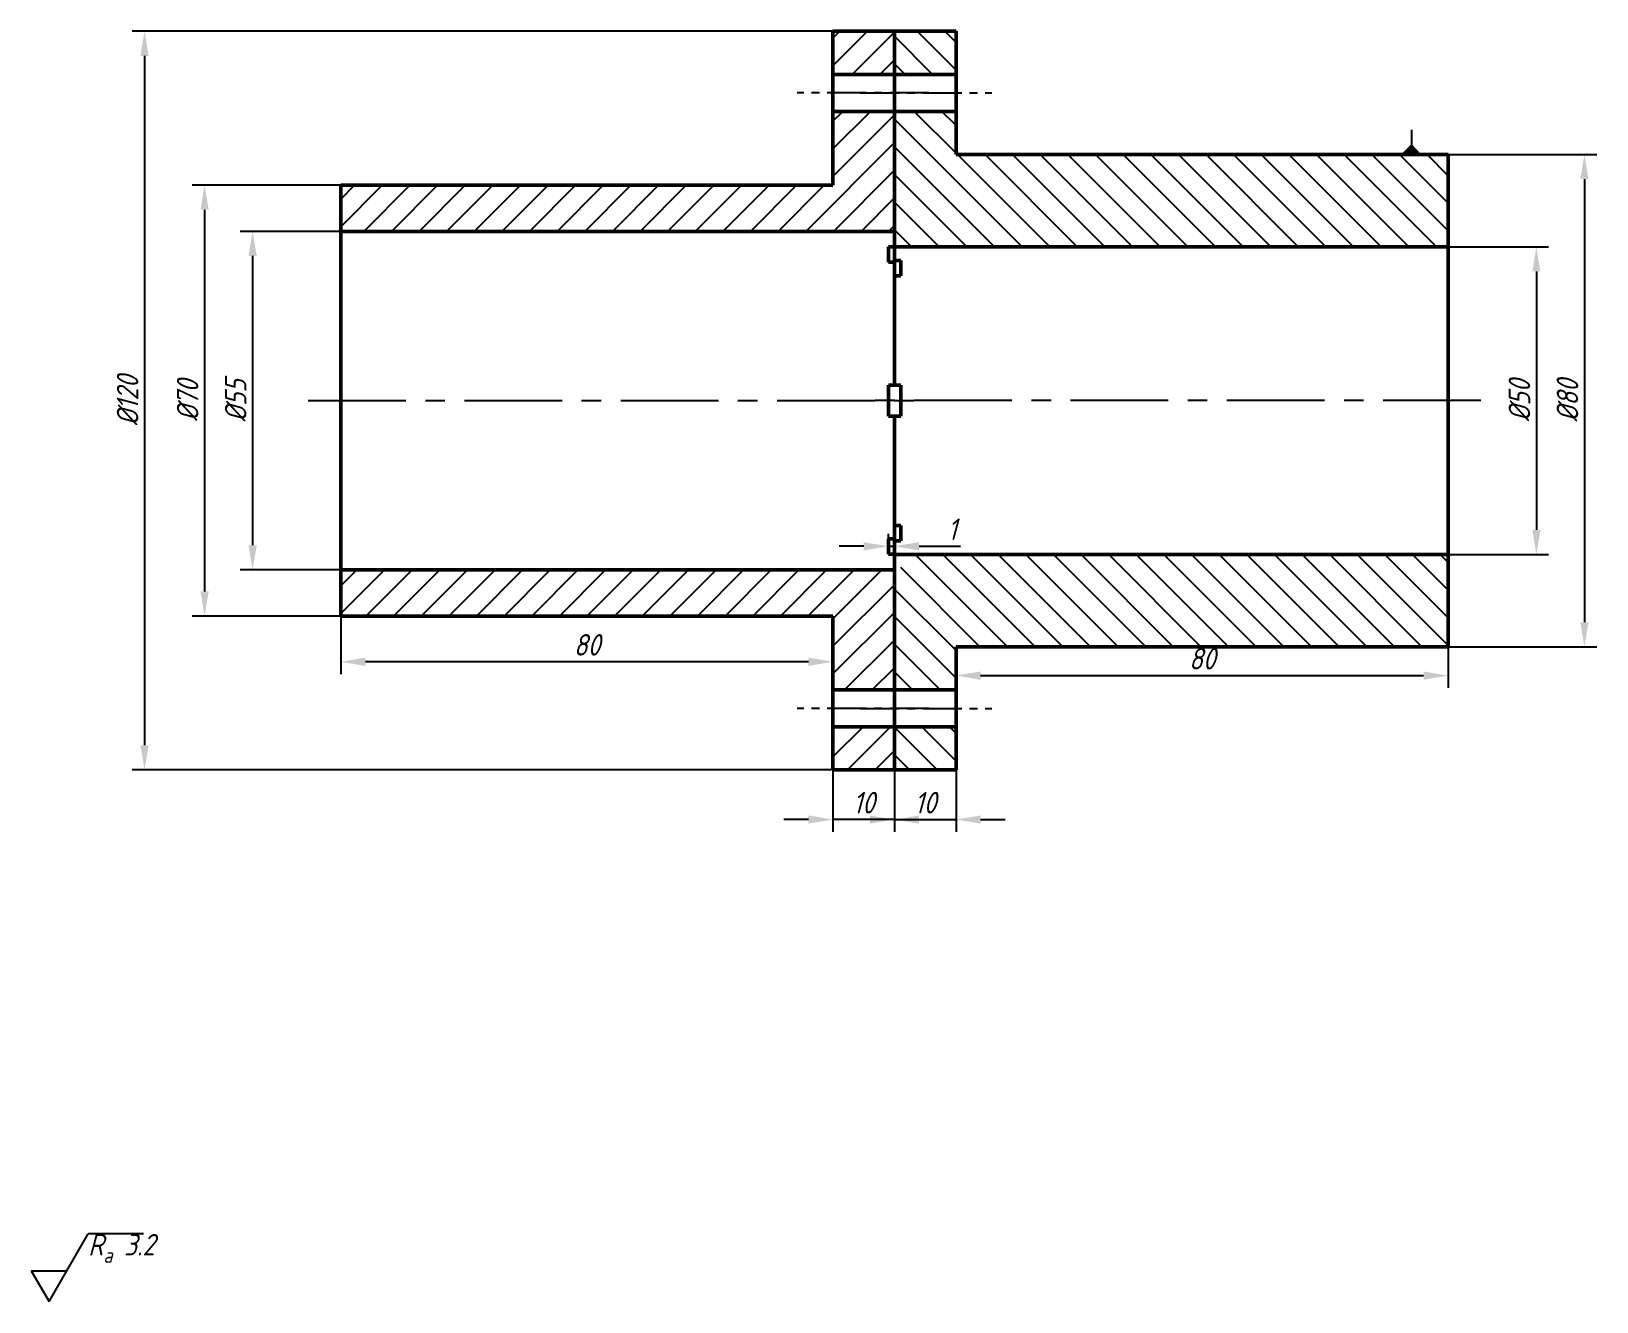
# Model space of a CAD drawing. Header units: millimetres. Extents: x 84 to 338, y 42 to 248.
import ezdxf

# ---------------------------------------------------------------- set-up
doc = ezdxf.new("R2010")
doc.units = ezdxf.units.MM
doc.header["$LTSCALE"] = 0.5
doc.linetypes.add('CENTER', pattern=[50.8, 31.75, -6.35, 6.35, -6.35])
doc.linetypes.add('CENTERX2', pattern=[20.32, 12.7, -2.54, 2.54, -2.54])
for name, color, linetype, lineweight in [('剖面线', 3, 'Continuous', 25), ('尺寸标注', 7, 'Continuous', 25), ('点画线', 1, 'CENTER', 25), ('粗实线', 7, 'Continuous', 50)]:
    doc.layers.add(name, color=color, linetype=linetype, lineweight=lineweight)
doc.styles.add('国标汉字3.5', font='gbeitc.shx', dxfattribs={"height": 3.5, "bigfont": 'gbcbig.shx'})
doc.dimstyles.new('国标尺寸', dxfattribs={"dimtxt": 3.5, "dimasz": 4, "dimexe": 2, "dimexo": 0, "dimgap": 1, "dimtad": 1, "dimtoh": 1, "dimdec": 0, "dimdsep": 46, "dimtxsty": '国标汉字3.5', "dimcen": 3.5, "dimaunit": 1, "dimadec": 0, "dimazin": 1, "dimtfac": 1, "dimtdec": 0, "dimtmove": 0, "dimatfit": 3, "dimfxl": 1, "dimarcsym": 2})

# ---------------------------------------------------------------- blocks, each defined once
blk = doc.blocks.new('*D17')
at = {"layer": 'Defpoints', "color": 0, "transparency": 16777216}
for p in [(314.13, 228.14), (314.13, 148.14), (336.26, 148.14)]:
    blk.add_point(p, dxfattribs=at)
at = {"layer": '尺寸标注', "color": 0, "lineweight": -2, "transparency": 16777216}
for p, q in [((314.13, 228.14), (338.26, 228.14)), ((336.26, 224.14), (336.26, 152.14)), ((314.13, 148.14), (338.26, 148.14))]:
    blk.add_line(p, q, dxfattribs=at)
at = {"layer": '尺寸标注', "color": 0, "transparency": 16777216}
for points in [[(335.59, 224.14), (336.92, 224.14), (336.26, 228.14)], [(335.59, 152.14), (336.92, 152.14), (336.26, 148.14)]]:
    blk.add_solid(points, dxfattribs=at)
at = {"layer": '尺寸标注', "color": 0, "transparency": 16777216, "insert": (333.51, 188.14), "char_height": 3.5, "attachment_point": 5, "rotation": 90, "style": '国标汉字3.5'}
blk.add_mtext('%%C80', dxfattribs=at)
blk = doc.blocks.new('*D18')
at = {"layer": 'Defpoints', "color": 0, "transparency": 16777216}
for p in [(314.13, 213.14), (314.13, 163.14), (328.45, 163.14)]:
    blk.add_point(p, dxfattribs=at)
at = {"layer": '尺寸标注', "color": 0, "lineweight": -2, "transparency": 16777216}
for p, q in [((314.13, 213.14), (330.45, 213.14)), ((328.45, 209.14), (328.45, 167.14)), ((314.13, 163.14), (330.45, 163.14))]:
    blk.add_line(p, q, dxfattribs=at)
at = {"layer": '尺寸标注', "color": 0, "transparency": 16777216}
for points in [[(327.79, 209.14), (329.12, 209.14), (328.45, 213.14)], [(327.79, 167.14), (329.12, 167.14), (328.45, 163.14)]]:
    blk.add_solid(points, dxfattribs=at)
at = {"layer": '尺寸标注', "color": 0, "transparency": 16777216, "insert": (325.7, 188.14), "char_height": 3.5, "attachment_point": 5, "rotation": 90, "style": '国标汉字3.5'}
blk.add_mtext('%%C50', dxfattribs=at)
blk = doc.blocks.new('*D19')
at = {"layer": 'Defpoints', "color": 0, "transparency": 16777216}
for p in [(234.13, 148.14), (314.13, 148.14), (314.13, 143.46)]:
    blk.add_point(p, dxfattribs=at)
at = {"layer": '尺寸标注', "color": 0, "lineweight": -2, "transparency": 16777216}
for p, q in [((234.13, 148.14), (234.13, 141.46)), ((314.13, 148.14), (314.13, 141.46)), ((238.13, 143.46), (310.13, 143.46))]:
    blk.add_line(p, q, dxfattribs=at)
at = {"layer": '尺寸标注', "color": 0, "transparency": 16777216}
for points in [[(238.13, 144.13), (238.13, 142.79), (234.13, 143.46)], [(310.13, 144.13), (310.13, 142.79), (314.13, 143.46)]]:
    blk.add_solid(points, dxfattribs=at)
at = {"layer": '尺寸标注', "color": 0, "transparency": 16777216, "insert": (274.13, 146.21), "char_height": 3.5, "attachment_point": 5, "style": '国标汉字3.5'}
blk.add_mtext('80', dxfattribs=at)
blk = doc.blocks.new('*D21')
at = {"layer": 'Defpoints', "color": 0, "transparency": 16777216}
for p in [(224.13, 128.14), (234.13, 128.14), (234.13, 120.07)]:
    blk.add_point(p, dxfattribs=at)
at = {"layer": '尺寸标注', "color": 0, "lineweight": -2, "transparency": 16777216}
for p, q in [((224.13, 128.14), (224.13, 118.07)), ((234.13, 128.14), (234.13, 118.07)), ((220.13, 120.07), (216.13, 120.07)), ((224.13, 120.07), (234.13, 120.07)), ((238.13, 120.07), (242.13, 120.07))]:
    blk.add_line(p, q, dxfattribs=at)
at = {"layer": '尺寸标注', "color": 0, "transparency": 16777216}
for points in [[(220.13, 120.74), (220.13, 119.41), (224.13, 120.07)], [(238.13, 120.74), (238.13, 119.41), (234.13, 120.07)]]:
    blk.add_solid(points, dxfattribs=at)
at = {"layer": '尺寸标注', "color": 0, "transparency": 16777216, "insert": (229.13, 122.82), "char_height": 3.5, "attachment_point": 5, "style": '国标汉字3.5'}
blk.add_mtext('10', dxfattribs=at)
blk = doc.blocks.new('*D58')
at = {"layer": 'Defpoints', "color": 0, "transparency": 16777216}
for p in [(134.13, 223.14), (111.99, 153.14), (134.13, 153.14)]:
    blk.add_point(p, dxfattribs=at)
at = {"layer": '尺寸标注', "color": 0, "lineweight": -2, "transparency": 16777216}
for p, q in [((134.13, 223.14), (109.99, 223.14)), ((111.99, 219.14), (111.99, 157.14)), ((134.13, 153.14), (109.99, 153.14))]:
    blk.add_line(p, q, dxfattribs=at)
at = {"layer": '尺寸标注', "color": 0, "transparency": 16777216}
for points in [[(111.33, 219.14), (112.66, 219.14), (111.99, 223.14)], [(111.33, 157.14), (112.66, 157.14), (111.99, 153.14)]]:
    blk.add_solid(points, dxfattribs=at)
at = {"layer": '尺寸标注', "color": 0, "transparency": 16777216, "insert": (109.24, 188.14), "char_height": 3.5, "attachment_point": 5, "rotation": 90, "style": '国标汉字3.5'}
blk.add_mtext('%%C70', dxfattribs=at)
blk = doc.blocks.new('*D59')
at = {"layer": 'Defpoints', "color": 0, "transparency": 16777216}
for p in [(134.13, 215.64), (119.8, 160.64), (134.13, 160.64)]:
    blk.add_point(p, dxfattribs=at)
at = {"layer": '尺寸标注', "color": 0, "lineweight": -2, "transparency": 16777216}
for p, q in [((134.13, 215.64), (117.8, 215.64)), ((119.8, 211.64), (119.8, 164.64)), ((134.13, 160.64), (117.8, 160.64))]:
    blk.add_line(p, q, dxfattribs=at)
at = {"layer": '尺寸标注', "color": 0, "transparency": 16777216}
for points in [[(119.13, 211.64), (120.47, 211.64), (119.8, 215.64)], [(119.13, 164.64), (120.47, 164.64), (119.8, 160.64)]]:
    blk.add_solid(points, dxfattribs=at)
at = {"layer": '尺寸标注', "color": 0, "transparency": 16777216, "insert": (117.05, 188.14), "char_height": 3.5, "attachment_point": 5, "rotation": 90, "style": '国标汉字3.5'}
blk.add_mtext('%%C55', dxfattribs=at)
blk = doc.blocks.new('*D60')
at = {"layer": 'Defpoints', "color": 0, "transparency": 16777216}
for p in [(134.13, 153.14), (214.13, 153.14), (134.13, 145.71)]:
    blk.add_point(p, dxfattribs=at)
at = {"layer": '尺寸标注', "color": 0, "lineweight": -2, "transparency": 16777216}
for p, q in [((134.13, 153.14), (134.13, 143.71)), ((214.13, 153.14), (214.13, 143.71)), ((210.13, 145.71), (138.13, 145.71))]:
    blk.add_line(p, q, dxfattribs=at)
at = {"layer": '尺寸标注', "color": 0, "transparency": 16777216}
for points in [[(138.13, 146.38), (138.13, 145.04), (134.13, 145.71)], [(210.13, 146.38), (210.13, 145.04), (214.13, 145.71)]]:
    blk.add_solid(points, dxfattribs=at)
at = {"layer": '尺寸标注', "color": 0, "transparency": 16777216, "insert": (174.13, 148.46), "char_height": 3.5, "attachment_point": 5, "style": '国标汉字3.5'}
blk.add_mtext('80', dxfattribs=at)
blk = doc.blocks.new('*D61')
at = {"layer": 'Defpoints', "color": 0, "transparency": 16777216}
for p in [(223.13, 164.42), (224.13, 164.48), (224.13, 164.42)]:
    blk.add_point(p, dxfattribs=at)
at = {"layer": '尺寸标注', "color": 0, "lineweight": -2, "transparency": 16777216}
for p, q in [((223.13, 164.42), (223.13, 166.48)), ((224.13, 164.42), (224.13, 166.48)), ((219.13, 164.48), (215.13, 164.48)), ((223.13, 164.48), (224.13, 164.48)), ((228.13, 164.48), (234.85, 164.48))]:
    blk.add_line(p, q, dxfattribs=at)
at = {"layer": '尺寸标注', "color": 0, "transparency": 16777216}
for points in [[(219.13, 165.14), (219.13, 163.81), (223.13, 164.48)], [(228.13, 165.14), (228.13, 163.81), (224.13, 164.48)]]:
    blk.add_solid(points, dxfattribs=at)
at = {"layer": '尺寸标注', "color": 0, "transparency": 16777216, "insert": (233.49, 167.23), "char_height": 3.5, "attachment_point": 5, "style": '国标汉字3.5'}
blk.add_mtext('1', dxfattribs=at)
blk = doc.blocks.new('*D62')
at = {"layer": 'Defpoints', "color": 0, "transparency": 16777216}
for p in [(214.13, 128.14), (224.13, 128.14), (214.13, 120.07)]:
    blk.add_point(p, dxfattribs=at)
at = {"layer": '尺寸标注', "color": 0, "lineweight": -2, "transparency": 16777216}
for p, q in [((214.13, 128.14), (214.13, 118.07)), ((224.13, 128.14), (224.13, 118.07)), ((210.13, 120.07), (206.13, 120.07)), ((224.13, 120.07), (214.13, 120.07)), ((228.13, 120.07), (232.13, 120.07))]:
    blk.add_line(p, q, dxfattribs=at)
at = {"layer": '尺寸标注', "color": 0, "transparency": 16777216}
for points in [[(210.13, 120.74), (210.13, 119.41), (214.13, 120.07)], [(228.13, 120.74), (228.13, 119.41), (224.13, 120.07)]]:
    blk.add_solid(points, dxfattribs=at)
at = {"layer": '尺寸标注', "color": 0, "transparency": 16777216, "insert": (219.13, 122.82), "char_height": 3.5, "attachment_point": 5, "style": '国标汉字3.5'}
blk.add_mtext('10', dxfattribs=at)
blk = doc.blocks.new('*D63')
at = {"layer": 'Defpoints', "color": 0, "transparency": 16777216}
for p in [(214.13, 248.14), (102.23, 128.14), (214.13, 128.14)]:
    blk.add_point(p, dxfattribs=at)
at = {"layer": '尺寸标注', "color": 0, "lineweight": -2, "transparency": 16777216}
for p, q in [((214.13, 248.14), (100.23, 248.14)), ((102.23, 244.14), (102.23, 132.14)), ((214.13, 128.14), (100.23, 128.14))]:
    blk.add_line(p, q, dxfattribs=at)
at = {"layer": '尺寸标注', "color": 0, "transparency": 16777216}
for points in [[(101.56, 244.14), (102.9, 244.14), (102.23, 248.14)], [(101.56, 132.14), (102.9, 132.14), (102.23, 128.14)]]:
    blk.add_solid(points, dxfattribs=at)
at = {"layer": '尺寸标注', "color": 0, "transparency": 16777216, "insert": (99.48, 188.14), "char_height": 3.5, "attachment_point": 5, "rotation": 90, "style": '国标汉字3.5'}
blk.add_mtext('%%C120', dxfattribs=at)

msp = doc.modelspace()

# ---------------------------------------------------------------- hatches: boundary and pattern name
at = {"layer": '剖面线'}
h = msp.add_hatch(dxfattribs=at)
h.set_pattern_fill('ANSI31', color=256)
h.set_pattern_definition([(45, (187.1397, 0), (-2.245064, 2.245064), [])])
h.paths.add_polyline_path([(224.13, 241.14), (224.13, 248.14), (214.13, 248.14), (214.13, 241.14)])
h.paths.add_polyline_path([(214.13, 223.14), (134.13, 223.14), (134.13, 215.64), (224.13, 215.64), (224.13, 235.14), (214.13, 235.14)])
h.paths.add_polyline_path([(214.13, 153.14), (214.13, 141.14), (224.13, 141.14), (224.13, 160.64), (134.13, 160.64), (134.13, 153.14)])
h.paths.add_polyline_path([(214.13, 135.14), (214.13, 128.14), (224.13, 128.14), (224.13, 135.14)])
h = msp.add_hatch(dxfattribs=at)
h.set_pattern_fill('ANSI31', color=256, angle=90)
h.paths.add_polyline_path([(314.13, 228.14), (224.13, 228.14), (224.13, 213.14), (314.13, 213.14), (314.13, 215.64)])
h.paths.add_polyline_path([(234.13, 235.14), (224.13, 235.14), (224.13, 228.14), (234.13, 228.14)])
h.paths.add_polyline_path([(234.13, 248.14), (224.13, 248.14), (224.13, 241.14), (234.13, 241.14)])
h.paths.add_polyline_path([(314.13, 160.64), (314.13, 163.14), (225.13, 163.14), (225.13, 160.64), (224.13, 160.64), (224.13, 148.14), (314.13, 148.14)])
h.paths.add_polyline_path([(234.13, 148.14), (224.13, 148.14), (224.13, 141.14), (234.13, 141.14)])
h.paths.add_polyline_path([(234.13, 135.14), (224.13, 135.14), (224.13, 128.14), (234.13, 128.14)])
at = {"layer": '尺寸标注'}
h = msp.add_hatch(color=256, dxfattribs=at)
h.dxf.hatch_style = 1
h.paths.add_polyline_path([(306.63, 228.14), (309.59, 228.14), (308.13, 229.63)])

# ---------------------------------------------------------------- linework, layer by layer
for p, q in [((308.13, 232.14), (308.13, 229.63)), ((308.13, 229.63), (306.63, 228.14)), ((308.13, 229.63), (309.59, 228.14)), ((306.63, 228.14), (309.59, 228.14)), ((86.71, 41.75), (93.07, 52.75)), ((102.07, 52.75), (93.07, 52.75)), ((83.83, 46.75), (86.71, 41.75)), ((83.83, 46.75), (89.6, 46.75))]:
    msp.add_line(p, q, dxfattribs=at)
at = {"layer": '点画线', "linetype": 'CENTERX2'}
for p, q in [((229.7, 238.14), (208.28, 238.14)), ((218.55, 238.14), (239.97, 238.14)), ((229.7, 138.14), (208.28, 138.14)), ((218.55, 138.14), (239.97, 138.14))]:
    msp.add_line(p, q, dxfattribs=at)
at = {"layer": '点画线'}
for p, q in [((128.83, 188.14), (227.83, 188.14)), ((319.42, 188.14), (220.42, 188.14))]:
    msp.add_line(p, q, dxfattribs=at)
at = {"layer": '粗实线'}
for p, q in [((224.13, 248.14), (214.13, 248.14)), ((214.13, 248.14), (214.13, 223.14)), ((224.13, 190.64), (224.13, 248.14)), ((224.13, 248.14), (234.13, 248.14)), ((224.13, 190.64), (224.13, 248.14)), ((234.13, 248.14), (234.13, 228.14)), ((224.13, 241.14), (214.13, 241.14)), ((214.13, 241.14), (214.13, 235.14)), ((224.13, 238.14), (224.13, 241.14)), ((224.13, 241.14), (234.13, 241.14)), ((224.13, 238.14), (224.13, 241.14)), ((234.13, 241.14), (234.13, 235.14)), ((224.13, 190.64), (224.13, 238.14)), ((224.13, 190.64), (224.13, 238.14)), ((214.13, 235.14), (224.13, 235.14)), ((234.13, 235.14), (224.13, 235.14)), ((234.13, 228.14), (314.13, 228.14)), ((314.13, 228.14), (314.13, 215.64)), ((214.13, 223.14), (134.13, 223.14)), ((134.13, 223.14), (134.13, 215.64)), ((134.13, 215.64), (224.13, 215.64)), ((134.13, 215.64), (134.13, 188.14)), ((314.13, 215.64), (314.13, 188.14)), ((224.13, 213.11), (223.13, 213.11)), ((223.13, 213.11), (223.13, 210.61)), ((314.13, 213.14), (224.13, 213.14)), ((223.13, 210.61), (224.13, 210.61)), ((224.13, 210.93), (225.13, 210.93)), ((225.13, 210.93), (225.13, 208.43)), ((225.13, 208.43), (224.13, 208.43)), ((224.13, 190.64), (223.13, 190.64)), ((223.13, 190.64), (223.13, 188.14)), ((224.13, 190.64), (225.13, 190.64)), ((225.13, 190.64), (225.13, 188.14)), ((134.13, 160.64), (134.13, 188.14)), ((223.13, 185.64), (223.13, 188.14)), ((225.13, 185.64), (225.13, 188.14)), ((314.13, 160.64), (314.13, 188.14)), ((224.13, 185.64), (223.13, 185.64)), ((224.13, 185.64), (224.13, 128.14)), ((224.13, 185.64), (224.13, 138.14)), ((224.13, 185.64), (225.13, 185.64)), ((224.13, 185.64), (224.13, 128.14)), ((224.13, 185.64), (224.13, 138.14)), ((223.13, 163.17), (223.13, 165.67)), ((223.13, 165.67), (224.13, 165.67)), ((224.13, 167.85), (225.13, 167.85)), ((225.13, 167.85), (225.13, 165.35)), ((224.13, 163.17), (223.13, 163.17)), ((225.13, 165.35), (224.13, 165.35)), ((314.13, 163.14), (224.13, 163.14)), ((134.13, 153.14), (134.13, 160.64)), ((134.13, 160.64), (224.13, 160.64)), ((314.13, 148.14), (314.13, 160.64)), ((214.13, 153.14), (134.13, 153.14)), ((214.13, 128.14), (214.13, 153.14)), ((234.13, 128.14), (234.13, 148.14)), ((234.13, 148.14), (314.13, 148.14)), ((214.13, 135.14), (214.13, 141.14)), ((214.13, 141.14), (224.13, 141.14)), ((234.13, 141.14), (224.13, 141.14)), ((234.13, 135.14), (234.13, 141.14)), ((224.13, 138.14), (224.13, 135.14)), ((224.13, 138.14), (224.13, 135.14)), ((224.13, 135.14), (214.13, 135.14)), ((224.13, 135.14), (234.13, 135.14)), ((224.13, 128.14), (214.13, 128.14)), ((224.13, 128.14), (234.13, 128.14))]:
    msp.add_line(p, q, dxfattribs=at)

# ---------------------------------------------------------------- texts
at = {"layer": '尺寸标注', "insert": (93.07, 52.75), "char_height": 3.5, "attachment_point": 1, "style": '国标汉字3.5'}
msp.add_mtext_dynamic_manual_height_columns('\\A1;R{\\H0.7x;\\S^ a;} 3.2', width=10.7137, gutter_width=17.5, heights=[4.55], dxfattribs=at)

# ---------------------------------------------------------------- dimensions: what is measured, and where the dimension line sits
at = {"layer": '尺寸标注'}
for base, p1, p2, picture, middle in [((102.23, 128.14), (214.13, 248.14), (214.13, 128.14), '*D63', (99.48, 188.14)), ((336.26, 148.14), (314.13, 228.14), (314.13, 148.14), '*D17', (333.51, 188.14)), ((111.99, 153.14), (134.13, 223.14), (134.13, 153.14), '*D58', (109.24, 188.14)), ((119.8, 160.64), (134.13, 215.64), (134.13, 160.64), '*D59', (117.05, 188.14)), ((328.45, 163.14), (314.13, 213.14), (314.13, 163.14), '*D18', (325.7, 188.14))]:
    dim = msp.add_linear_dim(base=base, p1=p1, p2=p2, angle=90, text='%%C<>', dimstyle='国标尺寸', dxfattribs=at)
    dim.commit()
    dim.dimension.update_dxf_attribs({"geometry": picture, "text_midpoint": middle})
for base, p1, p2, picture, middle in [((224.13, 164.48), (223.13, 164.42), (224.13, 164.42), '*D61', (233.49, 167.23)), ((134.13, 145.71), (214.13, 153.14), (134.13, 153.14), '*D60', (174.13, 148.46)), ((214.13, 120.07), (224.13, 128.14), (214.13, 128.14), '*D62', (219.13, 122.82))]:
    dim = msp.add_linear_dim(base=base, p1=p1, p2=p2, angle=180, dimstyle='国标尺寸', dxfattribs=at)
    dim.commit()
    dim.dimension.update_dxf_attribs({"geometry": picture, "text_midpoint": middle})
dim = msp.add_linear_dim(base=(314.13, 143.46), p1=(234.13, 148.14), p2=(314.13, 148.14), dimstyle='国标尺寸', dxfattribs=at)
dim.commit()
dim.dimension.update_dxf_attribs({"geometry": '*D19', "text_midpoint": (274.13, 143.46), "dimtype": 160})
dim = msp.add_linear_dim(base=(234.13, 120.07), p1=(224.13, 128.14), p2=(234.13, 128.14), dimstyle='国标尺寸', dxfattribs=at)
dim.commit()
dim.dimension.update_dxf_attribs({"geometry": '*D21', "text_midpoint": (229.13, 122.82)})

doc.saveas('drawing.dxf')
